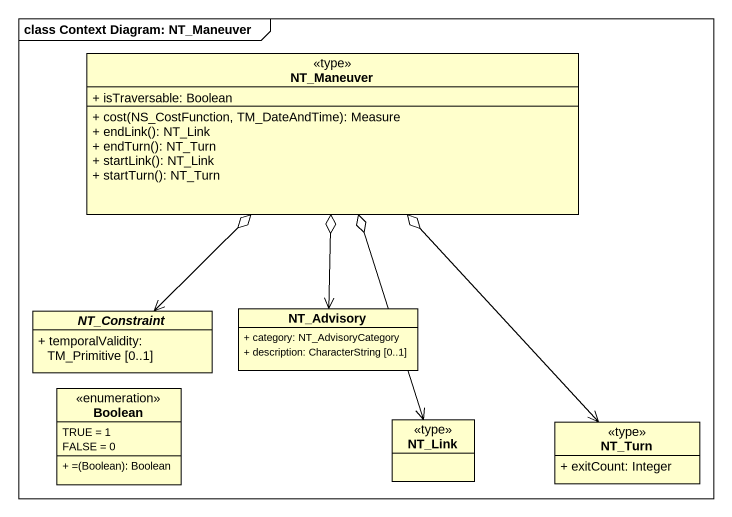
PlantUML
@startuml
mainframe class Context Diagram: NT_Maneuver
hide circle
hide empty members
skinparam classAttributeIconSize 0
class NT_Maneuver <<type>> {
  + isTraversable: Boolean
  + cost(NS_CostFunction, TM_DateAndTime): Measure
  + endLink(): NT_Link
  + endTurn(): NT_Turn
  + startLink(): NT_Link
  + startTurn(): NT_Turn
}
abstract class NT_Constraint {
  + temporalValidity: TM_Primitive [0..1]
}
class NT_Advisory {
  + category: NT_AdvisoryCategory
  + description: CharacterString [0..1]
}
enum Boolean {
  TRUE = 1
  FALSE = 0
  + =(Boolean): Boolean
}
class NT_Link <<type>>
class NT_Turn <<type>> {
  + exitCount: Integer
}
NT_Maneuver o--> NT_Link
NT_Constraint <-up-o NT_Maneuver
NT_Advisory <-up-o NT_Maneuver
NT_Turn <-up-o NT_Maneuver
@enduml
